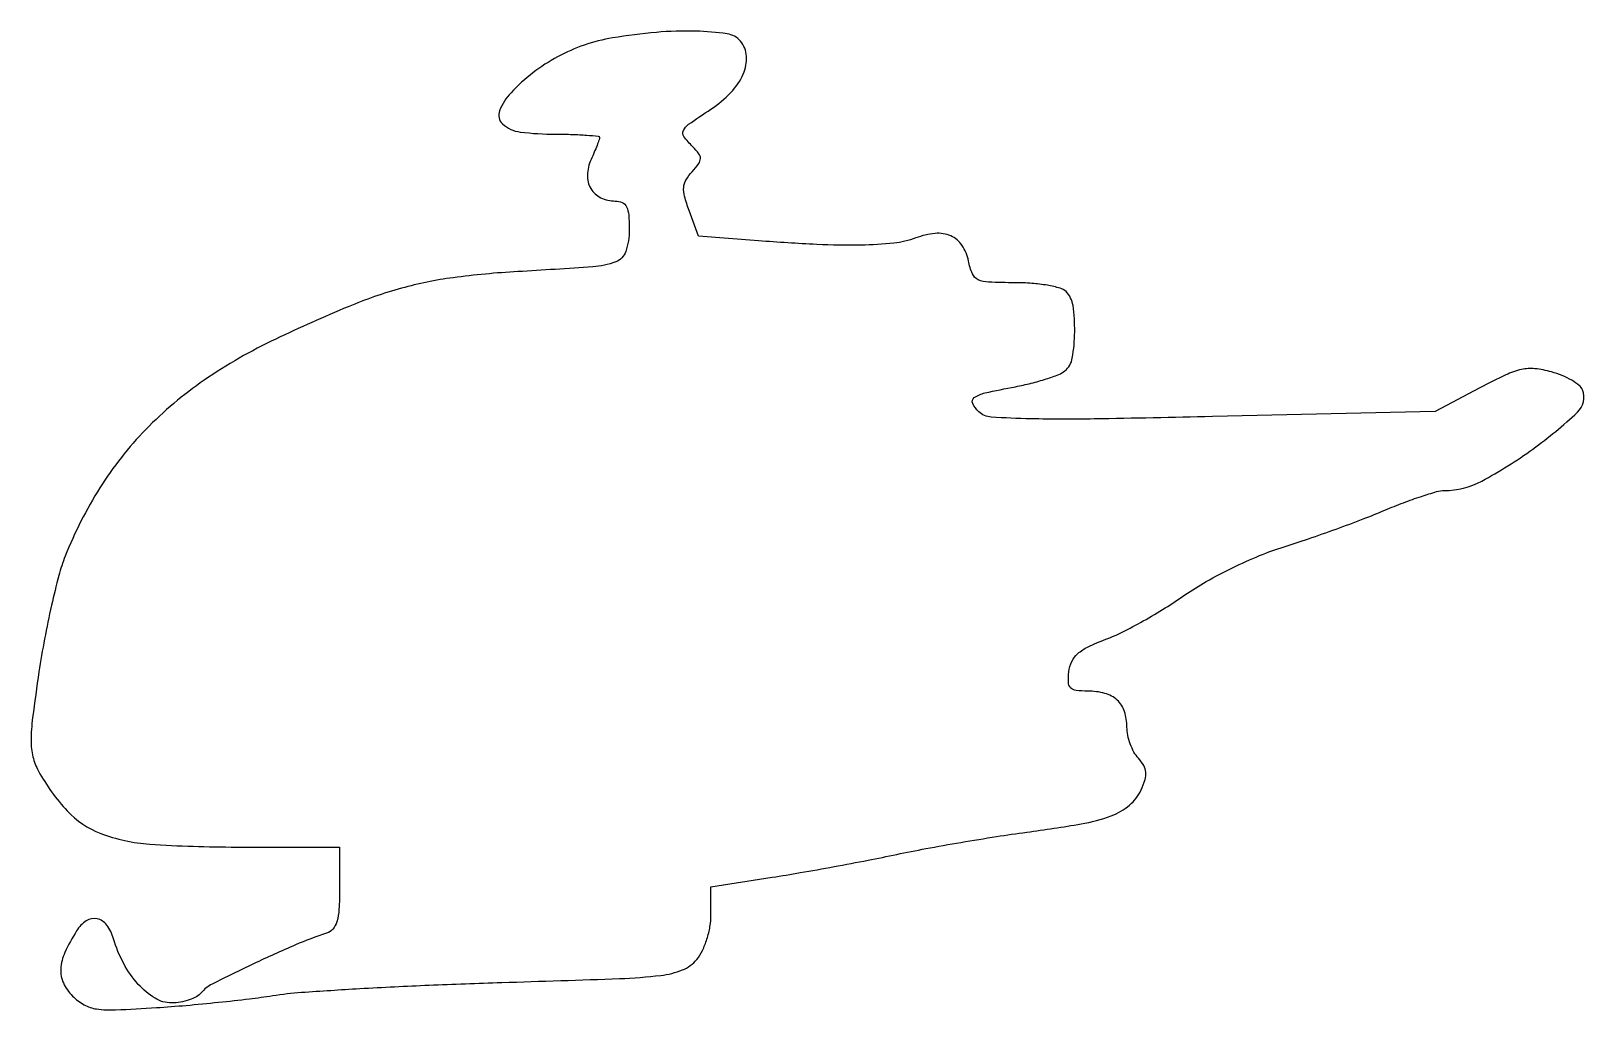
# Model space of a CAD drawing. Extents: x 0 to 210, y 0 to 132.
import ezdxf

# ---------------------------------------------------------------- set-up
doc = ezdxf.new("R2010")
doc.units = 0

msp = doc.modelspace()

# ---------------------------------------------------------------- linework, layer by layer
msp.add_lwpolyline([(78.752818, 130.965682, 0.041203), (74.951299, 129.998543, 0.04085), (71.348322, 128.419119, 0.040636), (68.032806, 126.265711, 0.039861), (65.086168, 123.591722, 0.094698), (63.540534, 121.155489, 0.309373), (63.942141, 119.388966, 0.157974), (66.314464, 118.289959, 0.030127), (71.122445, 118, -0.007226), (73.376073, 117.967428, -0.012002), (75.273468, 117.866947, -0.005658), (76.835528, 117.72877, -0.385349), (77, 117.547053, -0.086237), (76.94977, 117.257989, -0.006104), (76.663062, 116.487661, -0.008471), (76.292317, 115.573936, -0.006283), (75.852978, 114.576667, 0.098804), (75.365534, 112.500069, 0.141905), (75.827183, 110.679494, 0.149027), (77.164613, 109.44684, 0.112668), (79.122445, 109, -0.108939), (80.056448, 108.794058, -0.174572), (80.630642, 108.226365, -0.093163), (80.924112, 107.12159, -0.018465), (81, 105.067388, -0.08022), (80.540335, 102.22078, -0.227519), (79.179977, 100.811157, -0.071179), (76.084561, 100.139601, -0.003788), (66, 99.49385, 0.0187), (57.277101, 98.67353, 0.035155), (50.346011, 97.258102, 0.031176), (43.158324, 94.763497, 0.011694), (33.415636, 90.415274, 0.039539), (23.777176, 84.868463, 0.049965), (15.922554, 78.23804, 0.051644), (9.737686, 70.37772, 0.047037), (5.06833, 61.173354, 0.029078), (4.210394, 58.561069, 0.009068), (3.224929, 54.55235, 0.00903), (2.284357, 50.025402, 0.009848), (1.537253, 45.596191, 0.004791), (0.682133, 39.431245, 0.030623), (0.470945, 36.284845, 0.060481), (0.715685, 34.166461, 0.066371), (1.459864, 32.238559, 0.062944), (5.351802, 26.862963, 0.113426), (9.842166, 23.839913, 0.075273), (16.457109, 22.385786, 0.016532), (28.122124, 22), (42, 22), (42, 16.468615, -0.013082), (41.925232, 13.611378, -0.056953), (41.645734, 11.944246, -0.107626), (41.109835, 10.949902, -0.139377), (40.25, 10.3803, 0.024447), (36.063571, 8.818866, 0.009422), (30.411867, 6.262896, 0.005385), (24.858924, 3.550771, 0.106496), (23.389757, 2.36927, -0.09794), (22.758934, 1.844127, -0.042698), (21.756782, 1.40423, -0.040089), (20.577498, 1.105433, -0.042621), (19.389757, 1.006833, -0.13793), (17.156564, 1.640532, -0.071321), (14.90624, 3.509287, -0.061157), (12.943995, 6.297752, -0.050702), (11.563985, 9.657619, 0.086001), (10.654811, 11.492728, 0.184179), (9.348485, 12.339198, 0.203558), (7.909298, 12.060992, 0.104334), (6.606114, 10.717852, 0.032516), (5.025601, 7.806618, 0.092919), (4.464478, 5.581847, 0.125496), (4.820671, 3.708861, 0.087165), (6.063129, 1.936871, 0.068623), (7.623713, 0.754525, 0.093714), (9.291911, 0.193444, 0.045142), (11.845339, 0.07245, 0.0057), (17.364281, 0.37227, 0.005454), (21.33735, 0.677125, 0.004032), (25.725758, 1.097722, 0.004074), (29.865717, 1.562352, 0.009126), (33, 1.998171, -0.021624), (36.877317, 2.438861, -0.003203), (44.740147, 2.939025, -0.003604), (54.043794, 3.403781, -0.003094), (63.838797, 3.76162, 0.001377), (79.697696, 4.286465, 0.020423), (85.24155, 4.712392, 0.064988), (88.171776, 5.452222, 0.128994), (90.088797, 6.860784, 0.057498), (90.850385, 8.060355, 0.036457), (91.462056, 9.60106, 0.035279), (91.864984, 11.287594, 0.041019), (92, 12.930607), (92, 16.639647), (100.25, 17.926881, 0.004335), (104.022588, 18.549066, 0.002469), (108.573437, 19.363363, 0.002465), (113.147564, 20.228484, 0.004075), (117, 21.009429, -0.006204), (120.904161, 21.783569, -0.003522), (125.646875, 22.628461, -0.003516), (130.437744, 23.412529, -0.00579), (134.5, 23.999948, 0.009527), (141.823512, 25.114891, 0.046042), (145.885328, 26.204795, 0.086385), (148.337223, 27.629951, 0.111562), (149.907922, 29.697255, 0.031692), (150.439023, 31.090627, 0.097174), (150.546494, 32.090628, 0.112313), (150.263554, 32.972793, 0.050419), (149.537641, 33.958407, -0.059363), (148.948522, 34.788907, -0.036302), (148.451682, 35.884311, -0.035985), (148.112485, 37.058134, -0.052389), (148, 38.128741, 0.078497), (147.663913, 40.256313, 0.128453), (146.686507, 41.785064, 0.121423), (145.039949, 42.694819, 0.065873), (142.733578, 43, -0.028747), (141.147769, 43.091249, -0.17206), (140.416241, 43.44981, -0.189804), (140.113814, 44.166861, -0.036203), (140.183578, 45.607379, -0.079903), (140.58131, 46.989319, -0.102838), (141.373702, 48.043304, -0.069842), (142.769211, 48.961045, -0.020205), (145.148171, 49.972081, 0.026179), (147.351642, 50.939757, 0.011165), (150.196203, 52.451451, 0.011011), (153.164698, 54.202033, 0.014215), (155.805744, 55.944759, -0.024516), (158.672441, 57.752765, -0.015177), (162.199056, 59.603613, -0.01512), (165.863609, 61.252066, -0.022759), (169.157573, 62.443167, 0.007067), (172.421402, 63.508837, 0.004568), (176.170248, 64.83016, 0.004592), (179.811151, 66.188922, 0.008652), (182.719868, 67.36311, -0.009281), (185.231759, 68.373434, -0.011089), (187.635563, 69.228283, -0.009918), (189.682813, 69.860814, -0.068692), (190.719868, 70.009769, 0.121633), (195.762932, 71.2844, 0.034966), (202.63625, 75.589275, 0.030547), (208.640917, 80.550451, 0.305397), (209.335817, 83.567259, 0.135245), (208.889747, 84.172337, 0.035762), (207.885775, 84.852109, 0.03359), (206.587092, 85.489939, 0.029033), (205.150507, 85.984138, 0.042002), (202.918024, 86.411921, 0.081416), (201.109088, 86.30851, 0.055545), (199.011367, 85.588689, 0.011359), (195.5, 83.830374), (189.5, 80.653408), (159.5, 79.962764, -0.001659), (143.591641, 79.649338, -0.009259), (135.061294, 79.667565, -0.011115), (129.718146, 79.896838, -0.172742), (128.059524, 80.61225, -0.097225), (127.236663, 81.746466, -0.365578), (127.451426, 82.531054, -0.096489), (128.886192, 83.155095, -0.007615), (132.97708, 83.995653, 0.01424), (135.114483, 84.46442, 0.016126), (137.13386, 85.037729, 0.015481), (138.809167, 85.630037, 0.080657), (139.650809, 86.12516, 0.179807), (140.645351, 87.853097, 0.038137), (140.963637, 91.371755, 0.038609), (140.739192, 94.918062, 0.162665), (139.8, 96.8, 0.13063), (138.996342, 97.266149, 0.023258), (137.285469, 97.6475, 0.023753), (135.185702, 97.912002, 0.019455), (132.925, 98, -0.009317), (129.354447, 98.066537, -0.100132), (127.955077, 98.404339, -0.186954), (127.190537, 99.201211, -0.049455), (126.666086, 100.919572, 0.09656), (125.800293, 103.026323, 0.144988), (124.290896, 104.298662, 0.12779), (122.177733, 104.635808, 0.066932), (119.566982, 104.025467, -0.064914), (116.627372, 103.32577, -0.021488), (112.19175, 103.054594, -0.016687), (106.263252, 103.145189, -0.007263), (98.401517, 103.642527), (90.303035, 104.273066), (89.061021, 107.707795, -0.020435), (88.450086, 109.640854, -0.085355), (88.334784, 110.851525, -0.114117), (88.64495, 111.845062, -0.051475), (89.456929, 112.952407, 0.025115), (90.346917, 114.041025, 0.153227), (90.580231, 114.719889, 0.17142), (90.370446, 115.369, 0.033329), (89.547426, 116.309717, -0.036438), (88.360648, 117.683334, -0.278945), (88.282601, 118.496803, -0.128602), (88.996161, 119.336768, -0.006545), (91.981424, 121.369009, 0.055004), (94.684749, 123.620698, 0.088559), (96.347499, 126.105466, 0.11739), (96.780568, 128.493894, 0.160965), (95.989223, 130.512986, 0.186847), (94.174328, 131.524919, 0.028244), (89.952745, 131.874972, 0.028153), (84.647096, 131.715577, 0.020112)], format="xyb", close=True)

doc.saveas('drawing.dxf')
